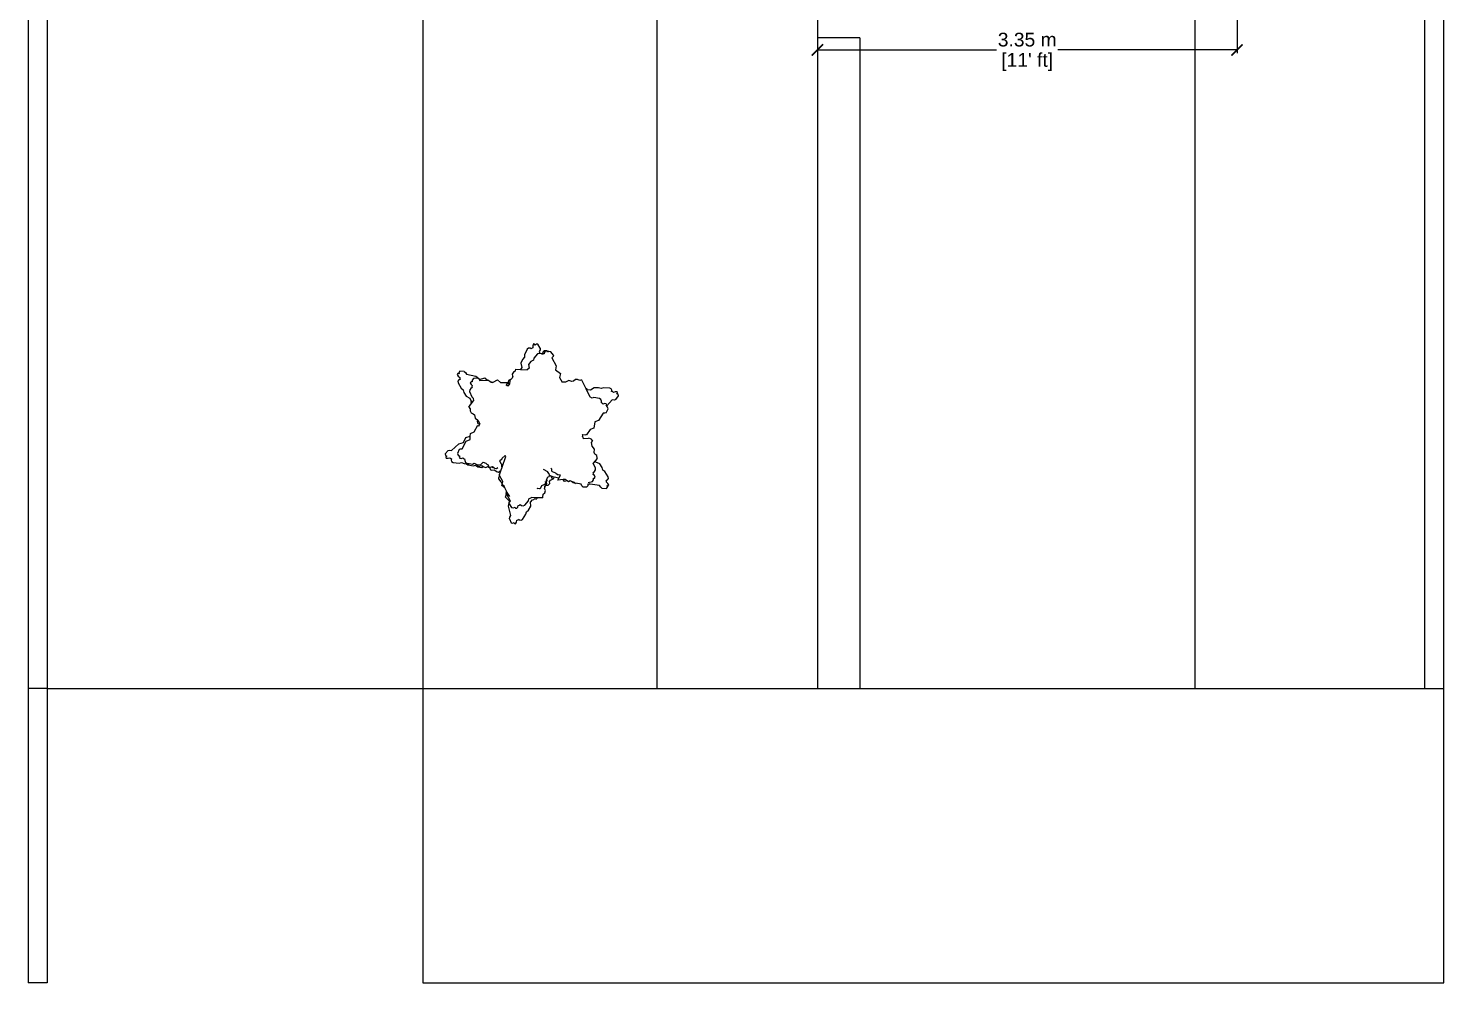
# Model space of a CAD drawing. Header units: metres. Extents: x 54.3 to 102.1, y 17 to 45.8.
# Drawn here: x 71 to 82.3, y 17 to 24.63 of the extents above; entities that cross this region are included whole.
import ezdxf

# ---------------------------------------------------------------- set-up
doc = ezdxf.new("R2010")
doc.units = ezdxf.units.M
doc.layers.get('Defpoints').update_dxf_attribs({"lineweight": 0})
doc.layers.add('Edges', color=7, linetype='Continuous')
doc.styles.add('TEXTS', font='swissl.ttf')
doc.dimstyles.new('Copy of DIMTEXT', dxfattribs={"dimscale": 0.3, "dimtxt": 0.22, "dimasz": 0.18, "dimexe": 0.05, "dimexo": 0.05, "dimgap": 0.05, "dimtad": 0, "dimzin": 1, "dimdsep": 46, "dimtxsty": 'TEXTS', "dimblk": 'ARCHTICK', "dimcen": 0.1, "dimclrd": 256, "dimclre": 6, "dimclrt": 7, "dimadec": 0, "dimazin": 0, "dimtfac": 0.15, "dimtix": 1, "dimtofl": 0, "dimtmove": 1, "dimatfit": 3, "dimldrblk": 'OPEN', "dimfxl": 0, "dimtolj": 1, "dimtzin": 0, "dimarcsym": 0})

# ---------------------------------------------------------------- blocks, each defined once
blk = doc.blocks.new('_ArchTick')
at = {"color": 0, "linetype": 'ByBlock', "const_width": 0.15}
blk.add_lwpolyline([(-0.5, -0.5), (0.5, 0.5)], dxfattribs=at)
blk = doc.blocks.new('*D196')
at = {"layer": 'Defpoints', "color": 0, "transparency": 16777216}
for p in [(77.301, 25.355), (80.651, 25.355), (77.301, 24.457)]:
    blk.add_point(p, dxfattribs=at)
at = {"layer": 'Edges', "color": 6, "lineweight": -2, "transparency": 16777216}
for p, q in [((77.301, 24.907), (77.301, 24.432)), ((80.651, 24.907), (80.651, 24.432))]:
    blk.add_line(p, q, dxfattribs=at)
at = {"layer": 'Edges', "lineweight": -2, "transparency": 16777216}
for p, q in [((77.301, 24.457), (78.732, 24.457)), ((80.651, 24.457), (79.22, 24.457))]:
    blk.add_line(p, q, dxfattribs=at)
at = {"layer": 'Edges', "lineweight": -2, "transparency": 16777216, "xscale": 0.09, "yscale": 0.09, "zscale": 0.09, "rotation": 180}
blk.add_blockref('_ArchTick', (77.301, 24.457), dxfattribs=at)
at = {"layer": 'Edges', "lineweight": -2, "transparency": 16777216, "xscale": 0.09, "yscale": 0.09, "zscale": 0.09}
blk.add_blockref('_ArchTick', (80.651, 24.457), dxfattribs=at)
at = {"layer": 'Edges', "color": 7, "transparency": 16777216, "insert": (78.976, 24.539), "char_height": 0.11, "attachment_point": 5, "style": 'TEXTS', "bg_fill": 3, "box_fill_scale": 1.1, "bg_fill_color": 256, "bg_fill_true_color": 13158600, "bg_fill_transparency": 0}
blk.add_mtext('\\A1;3.35 m', dxfattribs=at)
at = {"layer": 'Edges', "color": 7, "transparency": 16777216, "insert": (78.976, 24.361), "char_height": 0.11, "attachment_point": 5, "style": 'TEXTS', "bg_fill": 3, "box_fill_scale": 1.1, "bg_fill_color": 256, "bg_fill_true_color": 13158600, "bg_fill_transparency": 0}
blk.add_mtext("\\A1;[11' ft]", dxfattribs=at)
blk = doc.blocks.new('_Open')
at = {"color": 0, "linetype": 'ByBlock', "lineweight": -2}
for p, q in [((-1, 0.17), (0, 0)), ((-1, -0.17), (0, 0)), ((0, 0), (-1, 0))]:
    blk.add_line(p, q, dxfattribs=at)

msp = doc.modelspace()

# ---------------------------------------------------------------- linework, layer by layer
for p, q in [((71.001, 45.757), (71.001, 17.005)), ((82.301, 17.005), (82.301, 45.757)), ((82.151, 19.355), (82.151, 45.607)), ((71.151, 27.205), (71.151, 19.355)), ((74.151, 25.355), (74.151, 19.355)), ((76.02, 25.355), (76.02, 19.355)), ((80.314, 25.355), (80.314, 19.355)), ((77.301, 24.555), (77.301, 19.355)), ((77.639, 24.555), (77.301, 24.555)), ((77.639, 24.555), (77.639, 19.355)), ((74.985, 22.066), (74.963, 22.021)), ((74.994, 22.075), (74.985, 22.066)), ((75.007, 22.074), (74.994, 22.075)), ((75.016, 22.068), (75.007, 22.074)), ((75.019, 22.073), (75.016, 22.068)), ((75.028, 22.078), (75.019, 22.073)), ((75.029, 22.094), (75.028, 22.078)), ((75.035, 22.108), (75.029, 22.094)), ((75.043, 22.107), (75.035, 22.108)), ((75.047, 22.098), (75.043, 22.107)), ((75.057, 22.107), (75.047, 22.098)), ((75.069, 22.106), (75.057, 22.107)), ((75.087, 22.074), (75.069, 22.106)), ((75.087, 22.062), (75.08, 22.047)), ((75.08, 22.047), (75.086, 22.032)), ((75.087, 22.074), (75.087, 22.062)), ((75.111, 22.044), (75.107, 22.031)), ((75.121, 22.054), (75.111, 22.044)), ((75.123, 22.043), (75.12, 22.03)), ((75.131, 22.053), (75.121, 22.054)), ((75.131, 22.052), (75.123, 22.043)), ((75.131, 22.052), (75.131, 22.053)), ((75.132, 22.053), (75.131, 22.052)), ((75.142, 22.052), (75.132, 22.053)), ((75.143, 22.048), (75.142, 22.052)), ((75.147, 22.05), (75.143, 22.048)), ((75.146, 22.043), (75.143, 22.048)), ((75.156, 22.048), (75.146, 22.043)), ((75.156, 22.048), (75.147, 22.05)), ((75.158, 22.049), (75.156, 22.048)), ((75.173, 22.046), (75.158, 22.049)), ((75.194, 22.018), (75.173, 22.046)), ((74.947, 21.985), (74.933, 21.954)), ((74.933, 21.954), (74.94, 21.92)), ((74.962, 22.002), (74.947, 21.985)), ((74.963, 22.021), (74.962, 22.002)), ((75.014, 21.967), (74.995, 21.944)), ((74.995, 21.944), (75.001, 21.915)), ((75.034, 21.979), (75.014, 21.967)), ((75.037, 21.994), (75.034, 21.979)), ((75.066, 22.028), (75.037, 21.994)), ((75.079, 22.033), (75.066, 22.028)), ((75.086, 22.032), (75.079, 22.033)), ((75.095, 22.03), (75.086, 22.032)), ((75.097, 22.029), (75.095, 22.03)), ((75.107, 22.031), (75.097, 22.029)), ((75.106, 22.024), (75.097, 22.029)), ((75.109, 22.028), (75.106, 22.024)), ((75.12, 22.03), (75.109, 22.028)), ((75.192, 22.007), (75.182, 21.996)), ((75.182, 21.996), (75.216, 21.934)), ((75.194, 22.018), (75.192, 22.007)), ((75.216, 21.934), (75.21, 21.901)), ((74.431, 21.871), (74.426, 21.864)), ((74.426, 21.864), (74.434, 21.851)), ((74.441, 21.869), (74.431, 21.871)), ((74.438, 21.821), (74.431, 21.811)), ((74.431, 21.811), (74.432, 21.798)), ((74.434, 21.851), (74.446, 21.841)), ((74.448, 21.825), (74.438, 21.821)), ((74.446, 21.891), (74.439, 21.881)), ((74.439, 21.881), (74.441, 21.869)), ((74.446, 21.841), (74.445, 21.831)), ((74.445, 21.831), (74.448, 21.825)), ((74.481, 21.888), (74.446, 21.891)), ((74.481, 21.888), (74.491, 21.88)), ((74.491, 21.88), (74.5, 21.866)), ((74.5, 21.866), (74.573, 21.851)), ((74.555, 21.831), (74.546, 21.818)), ((74.546, 21.818), (74.546, 21.805)), ((74.59, 21.836), (74.555, 21.831)), ((74.573, 21.851), (74.597, 21.831)), ((74.59, 21.836), (74.597, 21.831)), ((74.597, 21.831), (74.599, 21.83)), ((74.599, 21.83), (74.604, 21.825)), ((74.599, 21.83), (74.599, 21.83)), ((74.599, 21.83), (74.605, 21.816)), ((74.604, 21.825), (74.646, 21.837)), ((74.605, 21.816), (74.668, 21.818)), ((74.646, 21.837), (74.668, 21.818)), ((74.668, 21.818), (74.675, 21.818)), ((74.675, 21.818), (74.688, 21.809)), ((74.712, 21.803), (74.746, 21.821)), ((74.746, 21.821), (74.771, 21.801)), ((74.836, 21.817), (74.831, 21.803)), ((74.855, 21.826), (74.836, 21.817)), ((74.846, 21.817), (74.844, 21.787)), ((74.855, 21.826), (74.846, 21.817)), ((74.865, 21.835), (74.855, 21.826)), ((74.874, 21.883), (74.865, 21.867)), ((74.865, 21.867), (74.868, 21.852)), ((74.869, 21.848), (74.865, 21.835)), ((74.868, 21.852), (74.869, 21.848)), ((74.868, 21.852), (74.869, 21.849)), ((74.869, 21.849), (74.869, 21.848)), ((74.889, 21.892), (74.874, 21.883)), ((74.892, 21.908), (74.889, 21.892)), ((74.892, 21.908), (74.93, 21.905)), ((74.94, 21.92), (74.93, 21.905)), ((74.93, 21.905), (74.984, 21.901)), ((75.001, 21.915), (74.984, 21.901)), ((75.21, 21.901), (75.25, 21.871)), ((75.25, 21.871), (75.243, 21.84)), ((75.243, 21.84), (75.262, 21.803)), ((75.316, 21.816), (75.289, 21.802)), ((75.341, 21.808), (75.316, 21.816)), ((75.355, 21.812), (75.341, 21.808)), ((75.369, 21.824), (75.355, 21.812)), ((75.387, 21.824), (75.369, 21.824)), ((75.403, 21.816), (75.387, 21.824)), ((75.418, 21.821), (75.403, 21.816)), ((75.418, 21.821), (75.446, 21.763)), ((74.432, 21.798), (74.458, 21.754)), ((74.458, 21.754), (74.472, 21.742)), ((74.472, 21.742), (74.478, 21.719)), ((74.478, 21.719), (74.496, 21.69)), ((74.525, 21.741), (74.524, 21.727)), ((74.524, 21.727), (74.541, 21.685)), ((74.534, 21.753), (74.525, 21.741)), ((74.536, 21.805), (74.53, 21.797)), ((74.53, 21.797), (74.536, 21.784)), ((74.546, 21.76), (74.534, 21.753)), ((74.546, 21.805), (74.536, 21.805)), ((74.536, 21.784), (74.546, 21.776)), ((74.546, 21.776), (74.543, 21.765)), ((74.543, 21.765), (74.546, 21.76)), ((74.688, 21.809), (74.712, 21.803)), ((74.688, 21.809), (74.695, 21.804)), ((74.695, 21.804), (74.708, 21.801)), ((74.708, 21.801), (74.712, 21.803)), ((74.771, 21.801), (74.831, 21.801)), ((74.82, 21.785), (74.816, 21.779)), ((74.822, 21.777), (74.816, 21.779)), ((74.83, 21.8), (74.82, 21.785)), ((74.828, 21.791), (74.82, 21.785)), ((74.822, 21.777), (74.837, 21.775)), ((74.83, 21.8), (74.828, 21.791)), ((74.832, 21.801), (74.83, 21.8)), ((74.831, 21.803), (74.831, 21.801)), ((74.841, 21.782), (74.831, 21.803)), ((74.831, 21.801), (74.832, 21.801)), ((74.841, 21.782), (74.837, 21.775)), ((74.844, 21.787), (74.841, 21.782)), ((75.275, 21.803), (75.262, 21.803)), ((75.289, 21.802), (75.275, 21.803)), ((75.447, 21.763), (75.446, 21.763)), ((75.446, 21.763), (75.447, 21.762)), ((75.447, 21.762), (75.447, 21.763)), ((75.447, 21.762), (75.452, 21.751)), ((75.459, 21.749), (75.452, 21.751)), ((75.452, 21.751), (75.483, 21.687)), ((75.466, 21.742), (75.459, 21.749)), ((75.49, 21.738), (75.466, 21.742)), ((75.519, 21.758), (75.49, 21.738)), ((75.553, 21.758), (75.519, 21.758)), ((75.575, 21.751), (75.553, 21.758)), ((75.593, 21.757), (75.575, 21.751)), ((75.644, 21.756), (75.593, 21.757)), ((75.655, 21.75), (75.644, 21.756)), ((75.66, 21.738), (75.655, 21.75)), ((75.658, 21.727), (75.66, 21.738)), ((75.664, 21.727), (75.658, 21.727)), ((75.672, 21.721), (75.664, 21.727)), ((75.687, 21.726), (75.672, 21.721)), ((75.702, 21.726), (75.687, 21.726)), ((75.698, 21.711), (75.705, 21.718)), ((75.71, 21.706), (75.698, 21.711)), ((75.705, 21.718), (75.702, 21.726)), ((75.714, 21.694), (75.71, 21.706)), ((74.496, 21.69), (74.527, 21.675)), ((74.517, 21.602), (74.529, 21.619)), ((74.517, 21.602), (74.529, 21.591)), ((74.527, 21.675), (74.536, 21.652)), ((74.529, 21.619), (74.555, 21.653)), ((74.53, 21.625), (74.529, 21.62)), ((74.529, 21.62), (74.529, 21.619)), ((74.529, 21.591), (74.529, 21.574)), ((74.537, 21.633), (74.53, 21.625)), ((74.536, 21.652), (74.534, 21.642)), ((74.534, 21.642), (74.537, 21.633)), ((74.541, 21.685), (74.554, 21.676)), ((74.554, 21.676), (74.555, 21.653)), ((74.555, 21.653), (74.555, 21.653)), ((75.502, 21.676), (75.483, 21.687)), ((75.516, 21.681), (75.502, 21.676)), ((75.56, 21.673), (75.516, 21.681)), ((75.571, 21.664), (75.56, 21.673)), ((75.577, 21.65), (75.571, 21.664)), ((75.577, 21.637), (75.577, 21.65)), ((75.582, 21.636), (75.577, 21.637)), ((75.59, 21.627), (75.582, 21.636)), ((75.602, 21.632), (75.59, 21.627)), ((75.615, 21.629), (75.602, 21.632)), ((75.614, 21.612), (75.619, 21.62)), ((75.616, 21.61), (75.614, 21.612)), ((75.619, 21.62), (75.615, 21.629)), ((75.615, 21.557), (75.63, 21.59)), ((75.62, 21.614), (75.616, 21.61)), ((75.623, 21.605), (75.616, 21.61)), ((75.663, 21.661), (75.62, 21.614)), ((75.623, 21.605), (75.62, 21.614)), ((75.625, 21.604), (75.623, 21.605)), ((75.63, 21.59), (75.625, 21.604)), ((75.68, 21.66), (75.663, 21.661)), ((75.692, 21.665), (75.68, 21.66)), ((75.692, 21.665), (75.714, 21.694)), ((74.529, 21.574), (74.537, 21.558)), ((74.537, 21.558), (74.554, 21.551)), ((74.554, 21.551), (74.564, 21.541)), ((74.564, 21.541), (74.568, 21.514)), ((74.568, 21.514), (74.586, 21.501)), ((74.586, 21.501), (74.584, 21.49)), ((74.584, 21.49), (74.589, 21.472)), ((74.586, 21.501), (74.593, 21.496)), ((74.589, 21.472), (74.603, 21.466)), ((74.593, 21.496), (74.605, 21.471)), ((74.605, 21.471), (74.604, 21.466)), ((75.523, 21.485), (75.517, 21.436)), ((75.554, 21.497), (75.523, 21.485)), ((75.591, 21.556), (75.554, 21.497)), ((75.605, 21.554), (75.591, 21.556)), ((75.615, 21.557), (75.605, 21.554)), ((74.476, 21.32), (74.493, 21.362)), ((74.493, 21.362), (74.53, 21.372)), ((74.529, 21.344), (74.53, 21.372)), ((74.53, 21.372), (74.531, 21.394)), ((74.531, 21.394), (74.561, 21.406)), ((74.561, 21.406), (74.591, 21.458)), ((74.591, 21.458), (74.593, 21.453)), ((74.593, 21.453), (74.6, 21.456)), ((74.601, 21.46), (74.6, 21.458)), ((74.603, 21.456), (74.6, 21.458)), ((74.6, 21.456), (74.603, 21.456)), ((74.604, 21.466), (74.601, 21.46)), ((74.603, 21.466), (74.604, 21.466)), ((75.422, 21.384), (75.451, 21.381)), ((75.422, 21.384), (75.429, 21.379)), ((75.426, 21.37), (75.429, 21.379)), ((75.432, 21.364), (75.426, 21.37)), ((75.431, 21.355), (75.432, 21.364)), ((75.457, 21.381), (75.451, 21.381)), ((75.486, 21.426), (75.457, 21.381)), ((75.517, 21.436), (75.486, 21.426)), ((74.352, 21.257), (74.328, 21.229)), ((74.352, 21.257), (74.364, 21.26)), ((74.364, 21.26), (74.381, 21.258)), ((74.381, 21.258), (74.437, 21.31)), ((74.441, 21.266), (74.428, 21.233)), ((74.437, 21.31), (74.476, 21.32)), ((74.441, 21.266), (74.45, 21.27)), ((74.45, 21.27), (74.465, 21.269)), ((74.465, 21.269), (74.498, 21.331)), ((74.498, 21.331), (74.529, 21.344)), ((75.431, 21.355), (75.434, 21.354)), ((75.434, 21.354), (75.473, 21.356)), ((75.491, 21.349), (75.473, 21.356)), ((75.491, 21.349), (75.505, 21.331)), ((75.497, 21.32), (75.505, 21.331)), ((75.502, 21.291), (75.497, 21.32)), ((75.521, 21.267), (75.502, 21.291)), ((75.519, 21.24), (75.521, 21.267)), ((74.328, 21.229), (74.331, 21.217)), ((74.331, 21.217), (74.342, 21.211)), ((74.342, 21.211), (74.335, 21.204)), ((74.335, 21.204), (74.337, 21.196)), ((74.337, 21.196), (74.352, 21.195)), ((74.352, 21.195), (74.367, 21.199)), ((74.367, 21.199), (74.375, 21.192)), ((74.375, 21.192), (74.381, 21.191)), ((74.381, 21.191), (74.378, 21.18)), ((74.378, 21.18), (74.381, 21.168)), ((74.381, 21.168), (74.392, 21.162)), ((74.392, 21.162), (74.442, 21.156)), ((74.428, 21.233), (74.434, 21.219)), ((74.434, 21.219), (74.446, 21.212)), ((74.446, 21.212), (74.441, 21.204)), ((74.441, 21.204), (74.445, 21.195)), ((74.442, 21.156), (74.46, 21.161)), ((74.445, 21.195), (74.459, 21.193)), ((74.459, 21.193), (74.471, 21.198)), ((74.46, 21.161), (74.481, 21.152)), ((74.471, 21.198), (74.479, 21.19)), ((74.479, 21.19), (74.484, 21.19)), ((74.481, 21.152), (74.499, 21.15)), ((74.484, 21.19), (74.485, 21.177)), ((74.485, 21.177), (74.491, 21.162)), ((74.491, 21.162), (74.503, 21.155)), ((74.499, 21.15), (74.509, 21.143)), ((74.499, 21.15), (74.515, 21.149)), ((74.503, 21.155), (74.521, 21.152)), ((74.509, 21.143), (74.555, 21.134)), ((74.515, 21.149), (74.521, 21.152)), ((74.521, 21.152), (74.547, 21.149)), ((74.547, 21.149), (74.562, 21.155)), ((74.555, 21.134), (74.571, 21.139)), ((74.562, 21.155), (74.582, 21.145)), ((74.571, 21.139), (74.591, 21.127)), ((74.582, 21.145), (74.585, 21.145)), ((74.585, 21.145), (74.586, 21.138)), ((74.585, 21.145), (74.612, 21.142)), ((74.586, 21.138), (74.589, 21.134)), ((74.589, 21.134), (74.597, 21.133)), ((74.597, 21.133), (74.623, 21.136)), ((74.612, 21.142), (74.633, 21.163)), ((74.623, 21.136), (74.632, 21.129)), ((74.633, 21.163), (74.655, 21.156)), ((74.655, 21.156), (74.662, 21.147)), ((74.662, 21.147), (74.671, 21.144)), ((74.669, 21.13), (74.672, 21.132)), ((74.671, 21.144), (74.675, 21.132)), ((74.672, 21.132), (74.675, 21.132)), ((74.675, 21.132), (74.676, 21.13)), ((74.766, 21.171), (74.768, 21.179)), ((74.778, 21.147), (74.766, 21.171)), ((74.768, 21.179), (74.781, 21.187)), ((74.778, 21.147), (74.778, 21.128)), ((74.781, 21.187), (74.784, 21.196)), ((74.783, 21.123), (74.814, 21.21)), ((74.784, 21.196), (74.807, 21.217)), ((74.814, 21.21), (74.807, 21.217)), ((75.526, 21.174), (75.51, 21.155)), ((75.529, 21.116), (75.51, 21.155)), ((75.525, 21.227), (75.519, 21.24)), ((75.54, 21.216), (75.525, 21.227)), ((75.542, 21.192), (75.526, 21.174)), ((75.531, 21.163), (75.526, 21.174)), ((75.563, 21.15), (75.531, 21.163)), ((75.543, 21.198), (75.54, 21.216)), ((75.542, 21.192), (75.543, 21.198)), ((75.582, 21.122), (75.563, 21.15)), ((74.591, 21.127), (74.623, 21.122)), ((74.623, 21.122), (74.632, 21.129)), ((74.632, 21.129), (74.637, 21.126)), ((74.637, 21.126), (74.655, 21.122)), ((74.655, 21.122), (74.669, 21.13)), ((74.669, 21.13), (74.676, 21.123)), ((74.676, 21.13), (74.679, 21.126)), ((74.676, 21.123), (74.685, 21.119)), ((74.679, 21.126), (74.687, 21.124)), ((74.685, 21.119), (74.689, 21.106)), ((74.687, 21.124), (74.698, 21.127)), ((74.689, 21.106), (74.693, 21.102)), ((74.693, 21.102), (74.701, 21.1)), ((74.698, 21.127), (74.708, 21.129)), ((74.698, 21.127), (74.711, 21.12)), ((74.701, 21.1), (74.723, 21.102)), ((74.708, 21.129), (74.717, 21.122)), ((74.711, 21.12), (74.717, 21.122)), ((74.717, 21.122), (74.724, 21.117)), ((74.723, 21.102), (74.738, 21.089)), ((74.724, 21.117), (74.74, 21.113)), ((74.738, 21.089), (74.756, 21.085)), ((74.74, 21.113), (74.749, 21.122)), ((74.756, 21.085), (74.768, 21.094)), ((74.757, 21.04), (74.764, 21.053)), ((74.758, 21.03), (74.757, 21.04)), ((74.776, 21.007), (74.758, 21.03)), ((74.763, 21.057), (74.761, 21.062)), ((74.761, 21.062), (74.763, 21.061)), ((74.763, 21.063), (74.774, 21.095)), ((74.763, 21.061), (74.763, 21.063)), ((74.764, 21.053), (74.763, 21.057)), ((74.789, 21.008), (74.763, 21.057)), ((74.768, 21.094), (74.774, 21.095)), ((74.774, 21.095), (74.783, 21.123)), ((74.783, 21.123), (74.778, 21.128)), ((75.111, 21.109), (75.146, 21.089)), ((75.137, 21.019), (75.148, 21.046)), ((75.137, 21.018), (75.137, 21.019)), ((75.138, 21.01), (75.137, 21.018)), ((75.138, 21.01), (75.146, 21.019)), ((75.158, 21.073), (75.146, 21.089)), ((75.148, 21.046), (75.16, 21.05)), ((75.158, 21.073), (75.159, 21.059)), ((75.159, 21.059), (75.16, 21.05)), ((75.176, 21.052), (75.159, 21.059)), ((75.163, 21.009), (75.17, 21.02)), ((75.17, 21.02), (75.187, 21.028)), ((75.18, 21.109), (75.173, 21.117)), ((75.198, 21.044), (75.176, 21.052)), ((75.187, 21.028), (75.176, 21.052)), ((75.181, 21.093), (75.18, 21.109)), ((75.187, 21.086), (75.181, 21.093)), ((75.214, 21.076), (75.187, 21.086)), ((75.187, 21.028), (75.196, 21.032)), ((75.196, 21.032), (75.2, 21.044)), ((75.2, 21.044), (75.198, 21.044)), ((75.237, 21.037), (75.2, 21.044)), ((75.214, 21.076), (75.23, 21.062)), ((75.228, 21.021), (75.237, 21.037)), ((75.27, 21.024), (75.228, 21.021)), ((75.251, 21.059), (75.23, 21.062)), ((75.237, 21.037), (75.251, 21.059)), ((75.288, 21.025), (75.27, 21.024)), ((75.283, 21.008), (75.27, 21.024)), ((75.303, 21.015), (75.288, 21.025)), ((75.505, 21.01), (75.513, 21.023)), ((75.51, 21.081), (75.521, 21.089)), ((75.513, 21.076), (75.51, 21.081)), ((75.511, 21.065), (75.513, 21.076)), ((75.522, 21.058), (75.511, 21.065)), ((75.513, 21.036), (75.522, 21.037)), ((75.513, 21.023), (75.513, 21.036)), ((75.521, 21.089), (75.529, 21.102)), ((75.528, 21.045), (75.522, 21.058)), ((75.522, 21.037), (75.528, 21.045)), ((75.529, 21.102), (75.529, 21.116)), ((75.588, 21.1), (75.582, 21.122)), ((75.603, 21.089), (75.588, 21.1)), ((75.63, 21.046), (75.603, 21.089)), ((75.614, 21.019), (75.624, 21.023)), ((75.617, 21.014), (75.614, 21.019)), ((75.624, 21.023), (75.632, 21.033)), ((75.632, 21.033), (75.63, 21.046)), ((74.776, 21.007), (74.783, 20.986)), ((74.782, 20.976), (74.784, 20.985)), ((74.806, 20.959), (74.782, 20.976)), ((74.784, 20.985), (74.783, 20.986)), ((74.784, 20.985), (74.789, 21.008)), ((74.8, 20.971), (74.79, 20.98)), ((74.806, 20.959), (74.8, 20.971)), ((74.818, 20.933), (74.806, 20.959)), ((74.812, 20.884), (74.818, 20.911)), ((74.817, 20.914), (74.819, 20.929)), ((74.818, 20.911), (74.817, 20.914)), ((74.819, 20.929), (74.818, 20.933)), ((74.819, 20.93), (74.818, 20.933)), ((74.85, 20.852), (74.818, 20.911)), ((74.819, 20.929), (74.819, 20.93)), ((74.824, 20.922), (74.819, 20.93)), ((74.845, 20.889), (74.824, 20.922)), ((75.065, 20.953), (75.068, 20.955)), ((75.068, 20.955), (75.082, 20.952)), ((75.082, 20.952), (75.087, 20.952)), ((75.087, 20.952), (75.093, 20.958)), ((75.093, 20.958), (75.101, 20.978)), ((75.101, 20.978), (75.12, 20.984)), ((75.11, 20.883), (75.111, 20.908)), ((75.111, 20.908), (75.124, 20.92)), ((75.12, 20.984), (75.132, 20.996)), ((75.123, 20.954), (75.124, 20.96)), ((75.13, 20.937), (75.123, 20.954)), ((75.124, 20.968), (75.141, 20.989)), ((75.124, 20.96), (75.131, 20.976)), ((75.124, 20.96), (75.124, 20.968)), ((75.124, 20.92), (75.13, 20.937)), ((75.132, 20.996), (75.129, 21.008)), ((75.131, 20.976), (75.151, 20.981)), ((75.141, 20.989), (75.138, 21.01)), ((75.151, 20.981), (75.164, 20.993)), ((75.164, 20.993), (75.163, 21.009)), ((75.303, 21.015), (75.283, 21.008)), ((75.314, 21.007), (75.303, 21.015)), ((75.328, 21.015), (75.314, 21.007)), ((75.339, 21.01), (75.328, 21.015)), ((75.35, 20.999), (75.339, 21.01)), ((75.362, 21), (75.339, 21.01)), ((75.365, 20.996), (75.35, 20.999)), ((75.365, 20.996), (75.362, 21)), ((75.369, 20.99), (75.365, 20.996)), ((75.373, 20.995), (75.369, 20.99)), ((75.416, 20.989), (75.373, 20.995)), ((75.42, 20.974), (75.416, 20.989)), ((75.427, 20.966), (75.42, 20.974)), ((75.427, 20.966), (75.46, 20.966)), ((75.46, 20.966), (75.47, 20.977)), ((75.47, 20.977), (75.472, 20.991)), ((75.471, 21.002), (75.505, 21.01)), ((75.472, 20.991), (75.48, 20.989)), ((75.48, 20.989), (75.482, 20.991)), ((75.486, 20.989), (75.482, 20.991)), ((75.562, 20.977), (75.486, 20.989)), ((75.571, 20.963), (75.562, 20.977)), ((75.581, 20.956), (75.571, 20.963)), ((75.581, 20.956), (75.617, 20.954)), ((75.616, 21.004), (75.617, 21.014)), ((75.629, 20.994), (75.616, 21.004)), ((75.617, 20.954), (75.625, 20.964)), ((75.625, 20.964), (75.622, 20.977)), ((75.622, 20.977), (75.633, 20.975)), ((75.637, 20.981), (75.629, 20.994)), ((75.633, 20.975), (75.637, 20.981)), ((74.842, 20.851), (74.812, 20.884)), ((74.834, 20.811), (74.842, 20.851)), ((74.854, 20.738), (74.834, 20.811)), ((74.839, 20.831), (74.841, 20.841)), ((74.839, 20.831), (74.859, 20.802)), ((74.841, 20.841), (74.85, 20.852)), ((74.859, 20.802), (74.874, 20.799)), ((74.874, 20.799), (74.887, 20.805)), ((74.887, 20.805), (74.891, 20.797)), ((74.891, 20.797), (74.901, 20.795)), ((74.901, 20.795), (74.91, 20.805)), ((74.91, 20.805), (74.912, 20.818)), ((74.912, 20.818), (74.923, 20.821)), ((74.923, 20.821), (74.927, 20.825)), ((74.927, 20.825), (74.938, 20.818)), ((74.938, 20.818), (74.953, 20.816)), ((74.953, 20.816), (74.966, 20.821)), ((74.966, 20.821), (74.995, 20.855)), ((74.995, 20.855), (74.998, 20.87)), ((74.995, 20.781), (75.013, 20.811)), ((74.998, 20.87), (75.018, 20.881)), ((75.011, 20.845), (75.027, 20.864)), ((75.013, 20.811), (75.011, 20.845)), ((75.065, 20.879), (75.018, 20.881)), ((75.027, 20.864), (75.037, 20.866)), ((75.037, 20.866), (75.044, 20.873)), ((75.044, 20.873), (75.055, 20.869)), ((75.055, 20.869), (75.059, 20.87)), ((75.059, 20.87), (75.065, 20.877)), ((75.065, 20.877), (75.065, 20.879)), ((75.108, 20.878), (75.065, 20.879)), ((75.108, 20.878), (75.11, 20.883)), ((74.843, 20.712), (74.846, 20.724)), ((74.843, 20.712), (74.857, 20.678)), ((74.846, 20.724), (74.854, 20.738)), ((74.869, 20.676), (74.879, 20.683)), ((74.879, 20.683), (74.882, 20.673)), ((74.89, 20.672), (74.898, 20.685)), ((74.898, 20.685), (74.902, 20.7)), ((74.902, 20.7), (74.911, 20.704)), ((74.911, 20.704), (74.914, 20.709)), ((74.914, 20.709), (74.923, 20.702)), ((74.923, 20.702), (74.935, 20.699)), ((74.935, 20.699), (74.946, 20.706)), ((74.946, 20.706), (74.974, 20.748)), ((74.974, 20.748), (74.978, 20.767)), ((74.978, 20.767), (74.995, 20.781)), ((74.857, 20.678), (74.869, 20.676)), ((74.882, 20.673), (74.89, 20.672)), ((71.151, 19.355), (71.001, 19.355)), ((71.151, 19.355), (74.151, 19.355)), ((71.151, 19.355), (71.151, 17.005)), ((74.151, 19.355), (76.02, 19.355)), ((74.151, 19.355), (74.151, 17.005)), ((76.02, 19.355), (77.301, 19.355)), ((77.301, 19.355), (77.639, 19.355)), ((77.639, 19.355), (80.314, 19.355)), ((80.314, 19.355), (82.151, 19.355)), ((82.151, 19.355), (82.301, 19.355)), ((71.151, 17.005), (71.001, 17.005)), ((74.151, 17.005), (82.301, 17.005))]:
    msp.add_line(p, q)

# ---------------------------------------------------------------- next in the draw order: dimensions: what is measured, and where the dimension line sits
at = {"layer": 'Edges'}
dim = msp.add_linear_dim(base=(77.301, 24.457), p1=(80.651, 25.355), p2=(77.301, 25.355), dimstyle='Copy of DIMTEXT', override={"dimscale": 0.5, "dimpost": ' m\\X', "dimfxl": 0.9, "dimfxlon": 1, "dimtfill": 1}, dxfattribs=at)
dim.commit()
dim.dimension.update_dxf_attribs({"geometry": '*D196', "text_midpoint": (78.976, 24.457)})

doc.saveas('drawing.dxf')
